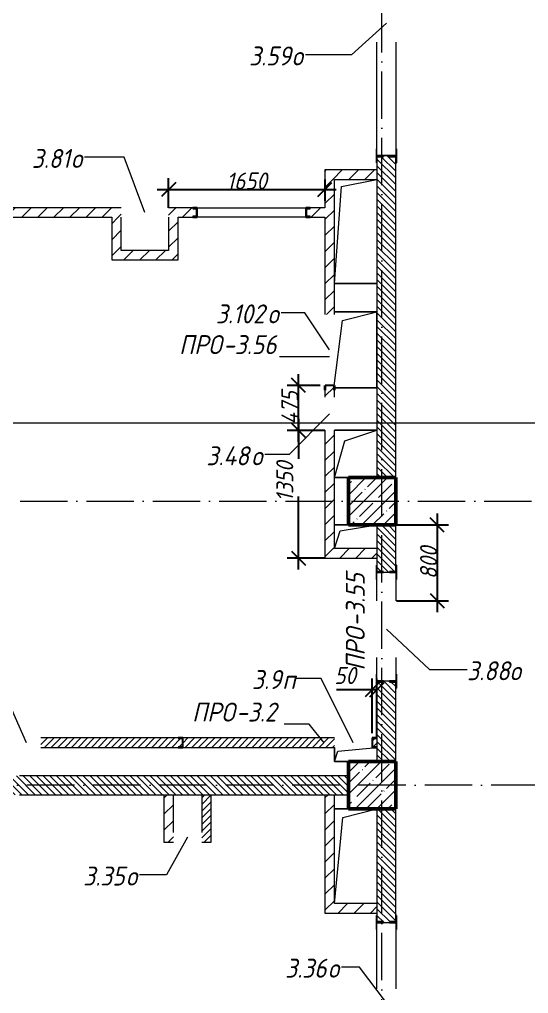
# Model space of a CAD drawing. Header units: millimetres. Extents: x -401725 to 250493, y 305116 to 802890.
# Drawn here: x 146310 to 151686, y 333467 to 343757 of the extents above; entities that cross this region are included whole.
import ezdxf

# ---------------------------------------------------------------- set-up
doc = ezdxf.new("R2010")
doc.units = ezdxf.units.MM
doc.linetypes.add('50_200_ШТРИХ_1Т_ш5_п1_п1_', pattern=[700, 500, -100, 0, -100])
for name, color, linetype, lineweight in [('A-____-____-DIMS', 7, 'Continuous', 9), ('A-FLOR-____-OTLN', 7, 'Continuous', 9), ('A-GENM-____-IDEN', 7, 'Continuous', 9), ('A-GENM-____-MCUT', 7, 'Continuous', 25), ('A-GENM-____-OTLN', 7, 'Continuous', 9), ('A-GENM-____-OTLN-1', 7, 'Continuous', 25), ('A-GLAZ-____-IDEN', 7, 'Continuous', 9), ('A-WALL-____-MCUT-3', 7, 'Continuous', 9), ('A-WALL-____-PATT-1', 7, 'Continuous', 9), ('A-WALL-FNSH-MCUT-1', 7, 'Continuous', 9), ('I-WALL-____-OTLN', 7, 'Continuous', 9), ('S-COLS-____-MCUT', 7, 'Continuous', 50), ('S-COLS-____-OTLN', 7, 'Continuous', 9), ('S-GRID-____-OTLN-1', 7, '50_200_ШТРИХ_1Т_ш5_п1_п1_', 9)]:
    doc.layers.add(name, color=color, linetype=linetype, lineweight=lineweight)
doc.layers.add('G-____-____-SYMB-1', color=9, linetype='Continuous', lineweight=9, true_color=0x808080)
doc.styles.add('ISOCPEUR_I_10', font='isocpeui.ttf', dxfattribs={"width": 0.9, "height": 180})
doc.styles.add('ISOCPEUR_I_9', font='isocpeui.ttf', dxfattribs={"width": 0.9, "height": 250})
doc.dimstyles.new('ISO-1_8_0_9К_СРЕДНИЙ_Кладочные_3', dxfattribs={"dimscale": 304.8, "dimtxt": 179.276612, "dimasz": 0.492126, "dimexe": 0.393701, "dimexo": 0, "dimgap": 0, "dimtad": 1, "dimdec": 3, "dimrnd": 0.001, "dimdsep": 46, "dimtxsty": 'ISOCPEUR_I_10', "dimblk1": 'OBLIQUE', "dimblk2": 'OBLIQUE', "dimsah": 1, "dimcen": 0.09, "dimdle": 0.393701, "dimazin": 0, "dimtfac": 1, "dimtdec": 4, "dimtix": 1, "dimtmove": 0, "dimatfit": 3, "dimfxl": 1, "dimtvp": 1, "dimtolj": 1, "dimtzin": 0, "dimarcsym": 2})
doc.dimstyles.new('ISO-1_8_0_9К_СРЕДНИЙ_Кладочные_4', dxfattribs={"dimscale": 304.8, "dimtxt": 179.276612, "dimasz": 0.492126, "dimexe": 0.393701, "dimexo": 0, "dimgap": 0, "dimtad": 1, "dimdec": 3, "dimrnd": 0.001, "dimdsep": 46, "dimtxsty": 'ISOCPEUR_I_10', "dimblk1": 'OBLIQUE', "dimblk2": 'OBLIQUE', "dimsah": 1, "dimcen": 0.09, "dimdle": 0.393701, "dimazin": 0, "dimtfac": 1, "dimtdec": 4, "dimtix": 1, "dimtmove": 1, "dimatfit": 3, "dimfxl": 1, "dimtvp": 1, "dimtolj": 1, "dimtzin": 0, "dimarcsym": 2})
doc.dimstyles.new('ISO-1_8_0_9К_СРЕДНИЙ_Кладочные_5', dxfattribs={"dimscale": 304.8, "dimtxt": 179.276612, "dimasz": 0.492126, "dimexe": 0.393701, "dimexo": 0, "dimgap": 0, "dimtad": 1, "dimdec": 3, "dimrnd": 0.001, "dimdsep": 46, "dimtxsty": 'ISOCPEUR_I_10', "dimblk1": 'OBLIQUE', "dimblk2": 'OBLIQUE', "dimsah": 1, "dimcen": 0.09, "dimdle": 0.393701, "dimazin": 0, "dimtfac": 1, "dimtdec": 4, "dimtix": 1, "dimtmove": 2, "dimatfit": 3, "dimfxl": 1, "dimtvp": 1, "dimtolj": 1, "dimtzin": 0, "dimarcsym": 2})
pattern_1 = [(45, (144685.44, 312186.37), (-84.8528, 84.8528), [])]
pattern_2 = [(135, (144685.44, 312186.367), (-35.35534, -35.35534), [])]
pattern_3 = [(45, (144685.44, 312186.367), (-35.35534, 35.35534), [])]

# ---------------------------------------------------------------- blocks, each defined once
blk = doc.blocks.new('BSC_Колонна _Прямоугольная - 500х500-V44-АР1_План отверстий 3 этажа в осях 1-64_А-ГГ')
at = {"layer": 'S-COLS-____-OTLN'}
h = blk.add_hatch(dxfattribs=at)
h.set_pattern_fill('FP_81', color=256, style=0, pattern_type=2)
h.set_pattern_definition([(45, (-5350, -26481.04), (-114.0493, 114.0493), []), (45, (-5235.95, -26481.04), (-114.0493, 114.0493), [201.613, -40.323, 3.353, -36.97])])
h.paths.add_polyline_path([(-250, -250), (250, -250), (250, 250), (-250, 250)], flags=0)
at = {"layer": 'S-COLS-____-MCUT'}
for p, q in [((250, 250), (-250, 250)), ((-250, 250), (-250, -250)), ((250, -250), (250, 250)), ((-250, -250), (250, -250))]:
    blk.add_line(p, q, dxfattribs=at)
blk = doc.blocks.new('BSC_Колонна _Прямоугольная - 500х500-V51-АР1_План отверстий 3 этажа в осях 1-64_А-ГГ')
at = {"layer": 'S-COLS-____-OTLN'}
h = blk.add_hatch(dxfattribs=at)
h.set_pattern_fill('FP_88', color=256, style=0, pattern_type=2)
h.set_pattern_definition([(45, (-5350, -23481.04), (-114.0493, 114.0493), []), (45, (-5235.95, -23481.04), (-114.0493, 114.0493), [201.613, -40.323, 3.353, -36.97])])
h.paths.add_polyline_path([(-250, -250), (250, -250), (250, 250), (-250, 250)], flags=0)
at = {"layer": 'S-COLS-____-MCUT'}
for p, q in [((250, 250), (-250, 250)), ((-250, 250), (-250, -250)), ((250, -250), (250, 250)), ((-250, -250), (250, -250))]:
    blk.add_line(p, q, dxfattribs=at)
blk = doc.blocks.new('154_Стойка_СКБ_Швеллер - СМ-2180_100-28318692-АР1_План отверстий 3 этажа в осях 1-64_А-ГГ')
at = {"layer": 'A-GENM-____-MCUT'}
for p, q in [((171, 50), (125, 50)), ((125, 50), (125, -50)), ((129.5, 42.4), (171, 42.4)), ((129.5, -42.4), (129.5, 42.4)), ((171, 42.4), (171, 50)), ((125, -50), (171, -50)), ((171, -42.4), (129.5, -42.4)), ((171, -50), (171, -42.4))]:
    blk.add_line(p, q, dxfattribs=at)
blk = doc.blocks.new('154_Фахверк_СКБ_Швеллер - Тип_100_3960-28331862-АР1_План отверстий 3 этажа в осях 1-64_А-ГГ')
at = {"layer": 'A-GENM-____-MCUT'}
for p, q in [((175, 50), (125, 50)), ((125, 50), (125, -50)), ((128, 47), (175, 47)), ((128, -47), (128, 47)), ((175, 47), (175, 50)), ((125, -50), (175, -50)), ((175, -47), (128, -47)), ((175, -50), (175, -47))]:
    blk.add_line(p, q, dxfattribs=at)
blk = doc.blocks.new('154_Стойка_СКБ_Уголок - СМ-2180_200-28268025-АР1_План отверстий 3 этажа в осях 1-64_А-ГГ')
at = {"layer": 'A-GENM-____-MCUT'}
for p, q in [((125, 156), (125, 81)), ((200, 156), (125, 156)), ((131, 81), (131, 150)), ((131, 150), (200, 150)), ((200, 150), (200, 156)), ((125, 81), (131, 81)), ((131, 19), (125, 19)), ((125, 19), (125, -56)), ((131, -50), (131, 19)), ((125, -56), (200, -56)), ((200, -50), (131, -50)), ((200, -56), (200, -50))]:
    blk.add_line(p, q, dxfattribs=at)
blk = doc.blocks.new('Стойка_Влож_Уголок_Опорный - Уголок-28213941-АР1_План отверстий 3 этажа в осях 1-64_А-ГГ')
at = {"layer": 'A-GENM-____-OTLN'}
for p, q in [((-212, -6), (-212, 0)), ((0, 0), (0, -6)), ((-212, -75), (-212, -6)), ((-212, -6), (-206, -6)), ((-212, -75), (-206, -75)), ((-6, -6), (0, -6)), ((-6, -75), (0, -75)), ((0, -6), (0, -75))]:
    blk.add_line(p, q, dxfattribs=at)
blk = doc.blocks.new('154_Стойка_СКБ_Уголок - СМ-2480_200-28346303-АР1_План отверстий 3 этажа в осях 1-64_А-ГГ')
at = {"layer": 'A-GENM-____-MCUT'}
for p, q in [((125, 156), (125, 81)), ((200, 156), (125, 156)), ((131, 81), (131, 150)), ((131, 150), (200, 150)), ((200, 150), (200, 156)), ((125, 81), (131, 81)), ((131, 19), (125, 19)), ((125, 19), (125, -56)), ((131, -50), (131, 19)), ((125, -56), (200, -56)), ((200, -50), (131, -50)), ((200, -56), (200, -50))]:
    blk.add_line(p, q, dxfattribs=at)
blk = doc.blocks.new('Стойка_Влож_Полоса боковая - Полоса-28213942-АР1_План отверстий 3 этажа в осях 1-64_А-ГГ')
at = {"layer": 'A-GENM-____-OTLN'}
for p, q in [((-5, 60), (0, 60)), ((-5, -60), (-5, 60)), ((0, 31), (0, -31)), ((0, -60), (-5, -60))]:
    blk.add_line(p, q, dxfattribs=at)
blk = doc.blocks.new('154_Фахверк_СКБ_Швеллер - Тип_100_3960-V166-АР1_План отверстий 3 этажа в осях 1-64_А-ГГ')
at = {"layer": 'A-GENM-____-MCUT'}
for p, q in [((125, 50), (175, 50)), ((128, 47), (128, -47)), ((175, 47), (128, 47)), ((175, 50), (175, 47)), ((175, -50), (125, -50)), ((128, -47), (175, -47)), ((175, -47), (175, -50))]:
    blk.add_line(p, q, dxfattribs=at)
blk = doc.blocks.new('154_Фахверк_СКБ_Швеллер - Тип_100_3960_зеркало-29769493-АР1_План отверстий 3 этажа в осях 1-64_А-ГГ')
at = {"layer": 'A-GENM-____-MCUT'}
for p, q in [((175, 50), (125, 50)), ((125, 50), (125, -50)), ((128, 47), (175, 47)), ((128, -47), (128, 47)), ((175, 47), (175, 50)), ((125, -50), (175, -50)), ((175, -47), (128, -47)), ((175, -50), (175, -47))]:
    blk.add_line(p, q, dxfattribs=at)
blk = doc.blocks.new('AR_Отверстие прямоугольное _в плите_ - AR_Отверстие прямоугольное _в плите_-30459275-АР1_План отверстий 3 этажа в осях 1-64_А-ГГ')
at = {"layer": 'A-GENM-____-OTLN'}
for p, q in [((-225, 75), (-225, -75)), ((-225, -75), (-188, 37)), ((-188, 37), (225, 75)), ((-225, -75), (-75, -75))]:
    blk.add_line(p, q, dxfattribs=at)
blk = doc.blocks.new('AR_Отверстие прямоугольное _в плите_ - AR_Отверстие прямоугольное _в плите_-30552560-АР1_План отверстий 3 этажа в осях 1-64_А-ГГ')
at = {"layer": 'A-GENM-____-OTLN'}
for p, q in [((-75, 500), (-225, 500)), ((-135, 410), (225, 500)), ((-225, -500), (-135, 410))]:
    blk.add_line(p, q, dxfattribs=at)
blk = doc.blocks.new('AR_Отверстие прямоугольное _в плите_ - AR_Отверстие прямоугольное _в плите_-30552862-АР1_План отверстий 3 этажа в осях 1-64_А-ГГ')
at = {"layer": 'A-GENM-____-OTLN'}
for p, q in [((225, 400), (-223, 400)), ((-223, -382), (-135, 310)), ((-135, 310), (225, 400)), ((225, -400), (225, 400)), ((-223, -400), (225, -400))]:
    blk.add_line(p, q, dxfattribs=at)
blk = doc.blocks.new('AR_Отверстие прямоугольное _в плите_ - AR_Отверстие прямоугольное _в плите_-V201-АР1_План отверстий 3 этажа в осях 1-64_А-ГГ')
at = {"layer": 'A-GENM-____-OTLN'}
for p, q in [((-75, 125), (-225, 125)), ((-163, 63), (225, 125)), ((-225, -125), (-163, 63))]:
    blk.add_line(p, q, dxfattribs=at)
blk = doc.blocks.new('AR_Отверстие прямоугольное _в плите_ - AR_Отверстие прямоугольное _в плите_-30552917-АР1_План отверстий 3 этажа в осях 1-64_А-ГГ')
at = {"layer": 'A-GENM-____-OTLN'}
for p, q in [((-150, 475), (225, 550)), ((-225, -550), (-150, 475)), ((-225, -550), (225, -550))]:
    blk.add_line(p, q, dxfattribs=at)
blk = doc.blocks.new('AR_Отверстие прямоугольное _в плите_ - AR_Отверстие прямоугольное _в плите_-30459894-АР1_План отверстий 3 этажа в осях 1-64_А-ГГ')
at = {"layer": 'A-GENM-____-OTLN'}
for p, q in [((225, 250), (-225, 250)), ((-113, 138), (225, 250)), ((-225, -250), (-113, 138)), ((-225, -250), (-75, -250))]:
    blk.add_line(p, q, dxfattribs=at)
blk = doc.blocks.new('_Oblique')
at = {"color": 0, "linetype": 'ByBlock', "lineweight": -2}
blk.add_line((-0.5, -0.5), (0.5, 0.5), dxfattribs=at)
blk = doc.blocks.new('*D10118')
at = {"layer": 'A-____-____-DIMS', "color": 0, "lineweight": -2, "transparency": 16777216}
for p, q in [((150035, 336217), (150035, 336797)), ((150085, 336167), (150085, 336797)), ((150035, 336677), (149659, 336677)), ((150085, 336677), (149915, 336677))]:
    blk.add_line(p, q, dxfattribs=at)
at = {"layer": 'Defpoints', "color": 0, "transparency": 16777216}
for p in [(150085, 336677), (150035, 336217), (150085, 336167)]:
    blk.add_point(p, dxfattribs=at)
at = {"layer": 'A-____-____-DIMS', "color": 0, "lineweight": -2, "transparency": 16777216, "xscale": 150, "yscale": 150, "zscale": 150, "rotation": 180}
blk.add_blockref('_Oblique', (150035, 336677), dxfattribs=at)
at = {"layer": 'A-____-____-DIMS', "color": 0, "lineweight": -2, "transparency": 16777216, "xscale": 150, "yscale": 150, "zscale": 150}
blk.add_blockref('_Oblique', (150085, 336677), dxfattribs=at)
at = {"layer": 'A-____-____-DIMS', "color": 0, "transparency": 16777216, "insert": (149636, 336917), "char_height": 180, "width": 273.05, "attachment_point": 1, "line_spacing_factor": 1.149209, "style": 'ISOCPEUR_I_10'}
blk.add_mtext('\\A1;50', dxfattribs=at)
blk = doc.blocks.new('*D10030')
at = {"layer": 'A-____-____-DIMS', "color": 0, "lineweight": -2, "transparency": 16777216}
for p, q in [((147885, 341767), (147885, 342081)), ((149535, 342068), (149535, 341841)), ((147765, 341961), (149655, 341961))]:
    blk.add_line(p, q, dxfattribs=at)
at = {"layer": 'Defpoints', "color": 0, "transparency": 16777216}
for p in [(149535, 342068), (149535, 341961), (147885, 341767)]:
    blk.add_point(p, dxfattribs=at)
at = {"layer": 'A-____-____-DIMS', "color": 0, "lineweight": -2, "transparency": 16777216, "xscale": 150, "yscale": 150, "zscale": 150, "rotation": 180}
blk.add_blockref('_Oblique', (147885, 341961), dxfattribs=at)
at = {"layer": 'A-____-____-DIMS', "color": 0, "lineweight": -2, "transparency": 16777216, "xscale": 150, "yscale": 150, "zscale": 150}
blk.add_blockref('_Oblique', (149535, 341961), dxfattribs=at)
at = {"layer": 'A-____-____-DIMS', "color": 0, "transparency": 16777216, "insert": (148710, 342051), "char_height": 180, "width": 504.73, "attachment_point": 5, "style": 'ISOCPEUR_I_10'}
blk.add_mtext('\\A1;1650', dxfattribs=at)
blk = doc.blocks.new('*D10031')
at = {"layer": 'A-____-____-DIMS', "color": 0, "lineweight": -2, "transparency": 16777216}
for p, q in [((149257, 339537), (149257, 339115)), ((149535, 339417), (149137, 339417)), ((149257, 337947), (149257, 338717)), ((149535, 338067), (149137, 338067))]:
    blk.add_line(p, q, dxfattribs=at)
at = {"layer": 'Defpoints', "color": 0, "transparency": 16777216}
for p in [(149257, 339417), (149535, 339417), (149535, 338067)]:
    blk.add_point(p, dxfattribs=at)
at = {"layer": 'A-____-____-DIMS', "color": 0, "lineweight": -2, "transparency": 16777216, "xscale": 150, "yscale": 150, "zscale": 150}
for p, rotation in [((149257, 339417), 90), ((149257, 338067), 270)]:
    blk.add_blockref('_Oblique', p, dxfattribs=dict(at, rotation=rotation))
at = {"layer": 'A-____-____-DIMS', "color": 0, "transparency": 16777216, "insert": (149022, 338664), "char_height": 180, "width": 504.73, "attachment_point": 1, "rotation": 90, "line_spacing_factor": 1.149209, "style": 'ISOCPEUR_I_10'}
blk.add_mtext('\\A1;1350', dxfattribs=at)
blk = doc.blocks.new('*D10032')
at = {"layer": 'A-____-____-DIMS', "color": 0, "lineweight": -2, "transparency": 16777216}
for p, q in [((149257, 339297), (149257, 340012)), ((149485, 339892), (149137, 339892)), ((149535, 339417), (149137, 339417))]:
    blk.add_line(p, q, dxfattribs=at)
at = {"layer": 'Defpoints', "color": 0, "transparency": 16777216}
for p in [(149257, 339892), (149485, 339892), (149535, 339417)]:
    blk.add_point(p, dxfattribs=at)
at = {"layer": 'A-____-____-DIMS', "color": 0, "lineweight": -2, "transparency": 16777216, "xscale": 150, "yscale": 150, "zscale": 150}
for p, rotation in [((149257, 339892), 90), ((149257, 339417), 270)]:
    blk.add_blockref('_Oblique', p, dxfattribs=dict(at, rotation=rotation))
at = {"layer": 'A-____-____-DIMS', "color": 0, "transparency": 16777216, "insert": (149166, 339655), "char_height": 180, "width": 426.13, "attachment_point": 5, "rotation": 90, "style": 'ISOCPEUR_I_10'}
blk.add_mtext('\\A1;475', dxfattribs=at)
blk = doc.blocks.new('*D10033')
at = {"layer": 'A-____-____-DIMS', "color": 0, "lineweight": -2, "transparency": 16777216}
for p, q in [((150721, 338537), (150721, 337497)), ((150285, 338417), (150841, 338417)), ((150291, 337617), (150841, 337617))]:
    blk.add_line(p, q, dxfattribs=at)
at = {"layer": 'Defpoints', "color": 0, "transparency": 16777216}
for p in [(150285, 338417), (150291, 337617), (150721, 337617)]:
    blk.add_point(p, dxfattribs=at)
at = {"layer": 'A-____-____-DIMS', "color": 0, "lineweight": -2, "transparency": 16777216, "xscale": 150, "yscale": 150, "zscale": 150}
for p, rotation in [((150721, 338417), 90), ((150721, 337617), 270)]:
    blk.add_blockref('_Oblique', p, dxfattribs=dict(at, rotation=rotation))
at = {"layer": 'A-____-____-DIMS', "color": 0, "transparency": 16777216, "insert": (150631, 338017), "char_height": 180, "width": 409.58, "attachment_point": 5, "rotation": 90, "style": 'ISOCPEUR_I_10'}
blk.add_mtext('\\A1;800', dxfattribs=at)

msp = doc.modelspace()

# ---------------------------------------------------------------- hatches: boundary and pattern name
at = {"layer": 'A-WALL-____-PATT-1'}
h = msp.add_hatch(dxfattribs=at)
h.set_pattern_fill('FP_6', color=256, style=0, pattern_type=2)
h.set_pattern_definition(pattern_2)
h.paths.add_polyline_path([(150285.4376, 338917.4093), (150285.4376, 342311.4093), (150216.4376, 342311.4093), (150216.4376, 342317.4093), (150154.4376, 342317.4093), (150154.4376, 342311.4093), (150085.4376, 342311.4093), (150085.4376, 338917.4093)], flags=0)
h.paths.add_polyline_path([(150216.4376, 344017.4093), (150216.4376, 344023.4093), (150285.4376, 344023.4093), (150285.4376, 344417.4093), (150085.4376, 344417.4093), (150085.4376, 344023.4093), (150154.4376, 344023.4093), (150154.4376, 344017.4093)], flags=0)
h = msp.add_hatch(dxfattribs=at)
h.set_pattern_fill('FP_4', color=256, style=0, pattern_type=2)
h.set_pattern_definition(pattern_1)
h.paths.add_polyline_path([(150085.4376, 342067.4093), (150085.4376, 342167.4093), (149535.4376, 342167.4093), (149535.4376, 342067.4093), (149974.1536, 342067.4093)], flags=0)
h = msp.add_hatch(dxfattribs=at)
h.set_pattern_fill('FP_4', color=256, style=0, pattern_type=2)
h.set_pattern_definition(pattern_1)
h.paths.add_polyline_path([(149535.4376, 338167.4093), (149635.4376, 338167.4093), (149635.4376, 339417.4093), (149535.4376, 339417.4093)], flags=0)
h.paths.add_polyline_path([(149538.4376, 339767.4093), (149635.4376, 339767.4093), (149635.4376, 339842.4093), (149632.4376, 339842.4093), (149632.4376, 339889.4093), (149538.4376, 339889.4093), (149538.3362, 339842.4093), (149535.4376, 339842.4093), (149535.4376, 339767.4093)], flags=0)
h.paths.add_polyline_path([(149635.4376, 340642.4093), (149635.4376, 342067.4093), (149535.4376, 342067.4093), (149535.4376, 340642.4093)], flags=0)
h = msp.add_hatch(dxfattribs=at)
h.set_pattern_fill('FP_4', color=256, style=0, pattern_type=2)
h.set_pattern_definition(pattern_1)
h.paths.add_polyline_path([(149535.4376, 341667.4093), (149535.4376, 341767.4093), (149381.4376, 341767.4093), (149381.4376, 341759.8093), (149339.9376, 341759.8093), (149339.9376, 341675.0093), (149381.4376, 341675.0093), (149381.4376, 341667.4093), (149394.6481, 341667.4093)], flags=0)
h.paths.add_polyline_path([(148139.4376, 341667.4093), (148139.4376, 341675.0093), (148180.9376, 341675.0093), (148180.9376, 341759.8093), (148139.4376, 341759.8093), (148139.4376, 341767.4093), (147885.4376, 341767.4093), (147885.4376, 341667.4093), (147985.4376, 341667.4093)], flags=0)
h.paths.add_polyline_path([(147385.4376, 341667.4093), (147385.4376, 341767.4093), (144885.4376, 341767.4093), (144885.4376, 341667.4093), (147285.4376, 341667.4093)], flags=0)
h.paths.add_polyline_path([(144835.4376, 341667.4093), (144835.4376, 341670.4093), (144882.4376, 341670.4093), (144882.4376, 341764.4093), (144835.4376, 341764.4093), (144835.4376, 341767.4093), (142485.4376, 341767.4093), (142485.4376, 341667.4093), (144671.7607, 341667.4093)], flags=0)
h = msp.add_hatch(dxfattribs=at)
h.set_pattern_fill('FP_4', color=256, style=0, pattern_type=2)
h.set_pattern_definition(pattern_1)
h.paths.add_polyline_path([(147385.4376, 341217.4093), (147385.4376, 341667.4093), (147285.4376, 341667.4093), (147285.4376, 341217.4093)], flags=0)
h = msp.add_hatch(dxfattribs=at)
h.set_pattern_fill('FP_4', color=256, style=0, pattern_type=2)
h.set_pattern_definition(pattern_1)
h.paths.add_polyline_path([(147985.4376, 341217.4093), (147985.4376, 341667.4093), (147885.4376, 341667.4093), (147885.4376, 341217.4093)], flags=0)
h = msp.add_hatch(dxfattribs=at)
h.set_pattern_fill('FP_4', color=256, style=0, pattern_type=2)
h.set_pattern_definition(pattern_1)
h.paths.add_polyline_path([(147885.4376, 341217.4093), (147885.4376, 341317.4093), (147385.4376, 341317.4093), (147385.4376, 341217.4093)], flags=0)
h = msp.add_hatch(dxfattribs=at)
h.set_pattern_fill('FP_6', color=256, style=0, pattern_type=2)
h.set_pattern_definition(pattern_2)
h.paths.add_polyline_path([(150085.4376, 335917.4093), (150285.4376, 335917.4093), (150285.4376, 336761.4093), (150216.4376, 336761.4093), (150216.4376, 336767.4093), (150154.4376, 336767.4093), (150154.4376, 336761.4093), (150085.4376, 336761.4093), (150085.4376, 336067.4093)], flags=0)
h.paths.add_polyline_path([(150216.4376, 337917.4093), (150216.4376, 337923.4093), (150285.4376, 337923.4093), (150285.4376, 338417.4093), (150085.4376, 338417.4093), (150085.4376, 337923.4093), (150154.4376, 337923.4093), (150154.4376, 337917.4093)], flags=0)
h = msp.add_hatch(dxfattribs=at)
h.set_pattern_fill('FP_4', color=256, style=0, pattern_type=2)
h.set_pattern_definition(pattern_1)
h.paths.add_polyline_path([(150085.4376, 338067.4093), (150085.4376, 338167.4093), (149535.4376, 338167.4093), (149535.4376, 338067.4093), (149974.1536, 338067.4093)], flags=0)
h = msp.add_hatch(dxfattribs=at)
h.set_pattern_fill('FP_5', color=256, style=0, pattern_type=2)
h.set_pattern_definition(pattern_3)
h.paths.add_polyline_path([(146535.4376, 336067.4093), (147985.4376, 336067.4093), (147985.4376, 336070.4093), (148032.4376, 336070.4093), (148032.4376, 336164.4093), (147985.4376, 336164.4093), (147985.4376, 336167.4093), (146535.4376, 336167.4093), (146535.4376, 336070.4093)], flags=0)
h.paths.add_polyline_path([(149635.4376, 336067.4093), (149635.4376, 336167.4093), (148035.4376, 336167.4093), (148035.4376, 336067.4093), (148206.6893, 336067.4093)], flags=0)
h.paths.add_polyline_path([(150038.4376, 336070.4093), (150085.4376, 336070.4093), (150085.4376, 336164.4093), (150038.4376, 336164.4093)], flags=0)
h = msp.add_hatch(dxfattribs=at)
h.set_pattern_fill('FP_6', color=256, style=0, pattern_type=2)
h.set_pattern_definition(pattern_2)
h.paths.add_polyline_path([(149785.4376, 335567.4093), (149785.4376, 335767.4093), (146241.4376, 335767.4093), (146241.4376, 335698.4093), (146235.4376, 335698.4093), (146235.4376, 335767.4093), (142735.4376, 335767.4093), (142735.4376, 335567.4093), (146235.4376, 335567.4093), (146235.4376, 335636.4093), (146241.4376, 335636.4093), (146241.4376, 335567.4093), (148206.6893, 335567.4093)], flags=0)
h = msp.add_hatch(dxfattribs=at)
h.set_pattern_fill('FP_4', color=256, style=0, pattern_type=2)
h.set_pattern_definition(pattern_1)
h.paths.add_polyline_path([(147835.4376, 335067.4093), (147935.4376, 335067.4093), (147935.4376, 335567.4093), (147835.4376, 335567.4093)], flags=0)
h = msp.add_hatch(dxfattribs=at)
h.set_pattern_fill('FP_5', color=256, style=0, pattern_type=2)
h.set_pattern_definition(pattern_3)
h.paths.add_polyline_path([(148235.4376, 335067.4093), (148335.4376, 335067.4093), (148335.4376, 335567.4093), (148235.4376, 335567.4093), (148235.4376, 335167.4093)], flags=0)
h = msp.add_hatch(dxfattribs=at)
h.set_pattern_fill('FP_4', color=256, style=0, pattern_type=2)
h.set_pattern_definition(pattern_1)
h.paths.add_polyline_path([(149635.4376, 334317.4093), (149635.4376, 335567.4093), (149535.4376, 335567.4093), (149535.4376, 334317.4093)], flags=0)
h = msp.add_hatch(dxfattribs=at)
h.set_pattern_fill('FP_6', color=256, style=0, pattern_type=2)
h.set_pattern_definition(pattern_2)
h.paths.add_polyline_path([(150285.4376, 329917.4093), (150285.4376, 330211.4093), (150216.4376, 330211.4093), (150216.4376, 330217.4093), (150154.4376, 330217.4093), (150154.4376, 330211.4093), (150085.4376, 330211.4093), (150085.4376, 329917.4093)], flags=0)
h.paths.add_polyline_path([(150259.7966, 331367.4093), (150285.4376, 331367.4093), (150285.4376, 332107.4093), (150085.4376, 332107.4093), (150085.4376, 331367.4093)], flags=0)
h.paths.add_polyline_path([(150285.4376, 332507.4093), (150285.4376, 333061.4093), (150216.4376, 333061.4093), (150216.4376, 333067.4093), (150154.4376, 333067.4093), (150154.4376, 333061.4093), (150085.4376, 333061.4093), (150085.4376, 332507.4093), (150154.4376, 332507.4093)], flags=0)
h.paths.add_polyline_path([(150216.4376, 334217.4093), (150216.4376, 334223.4093), (150285.4376, 334223.4093), (150285.4376, 335417.4093), (150085.4376, 335417.4093), (150085.4376, 334223.4093), (150154.4376, 334223.4093), (150154.4376, 334217.4093)], flags=0)
h = msp.add_hatch(dxfattribs=at)
h.set_pattern_fill('FP_4', color=256, style=0, pattern_type=2)
h.set_pattern_definition(pattern_1)
h.paths.add_polyline_path([(149635.4376, 334317.4093), (150085.4376, 334317.4093), (150085.4376, 334417.4093), (149635.4376, 334417.4093)], flags=0)

# ---------------------------------------------------------------- linework, layer by layer
at = {"layer": 'A-FLOR-____-OTLN'}
for p, q in [((150085.4376, 340967.4093), (149635.4376, 340967.4093)), ((149635.4376, 340667.4093), (150083.1602, 340667.4093)), ((150083.1602, 340667.4093), (150083.1602, 339867.4093)), ((150083.1602, 339867.4093), (149635.4376, 339867.4093)), ((149635.4376, 339417.4093), (150085.4376, 339417.4093)), ((149785.4376, 338917.4093), (149635.4376, 338917.4093)), ((149635.4376, 338417.4093), (149785.4376, 338417.4093)), ((149635.4376, 335917.4093), (149635.4376, 336067.4093)), ((149785.4376, 335917.4093), (149635.4376, 335917.4093)), ((149635.4376, 335417.4093), (149785.4376, 335417.4093))]:
    msp.add_line(p, q, dxfattribs=at)
at = {"layer": 'A-GENM-____-IDEN'}
for p, q in [((149585.4376, 340195.1901), (149056.4162, 340195.1901)), ((149371.39, 336313.2309), (149104.3671, 336313.2309)), ((149527.504, 336117.4093), (149371.39, 336313.2309))]:
    msp.add_line(p, q, dxfattribs=at)
at = {"layer": 'A-GLAZ-____-IDEN'}
for p, q in [((150185.4376, 343717.4093), (149817.3146, 343384.4835)), ((149817.3146, 343384.4835), (149330.0767, 343384.4835)), ((147414.1986, 342301.3624), (146998.6913, 342301.3624)), ((147635.4376, 341717.4093), (147414.1986, 342301.3624)), ((149324.0582, 340659.8199), (149074.4187, 340659.8199)), ((149585.4376, 340267.4093), (149324.0582, 340659.8199)), ((149585.4376, 339592.4093), (149157.0281, 339160.0054)), ((149157.0281, 339160.0054), (148902.443, 339160.0054)), ((150185.4376, 337317.4093), (150639.9709, 336889.2788)), ((149496.39, 336796.7955), (149229.3671, 336796.7955)), ((149835.4376, 336117.4093), (149496.39, 336796.7955)), ((150639.9709, 336889.2788), (151037.0307, 336889.2788)), ((146385.4376, 336117.4093), (146228.1764, 336468.9093)), ((148085.4376, 335117.4093), (147862.7031, 334720.5773)), ((147862.7031, 334720.5773), (147579.5441, 334720.5773)), ((149900.9145, 333747.2932), (149711.6353, 333747.2932)), ((150185.4376, 333367.4093), (149900.9145, 333747.2932))]:
    msp.add_line(p, q, dxfattribs=at)
at = {"layer": 'A-WALL-____-MCUT-3'}
for p, q in [((150085.4376, 342242.4093), (150085.4376, 338917.4093)), ((150285.4376, 338917.4093), (150285.4376, 342242.4093)), ((150085.4376, 338417.4093), (150085.4376, 337992.4093)), ((150285.4376, 337992.4093), (150285.4376, 338417.4093)), ((150154.4376, 337917.4093), (150216.4376, 337917.4093)), ((150085.4376, 336692.4093), (150085.4376, 336167.4093)), ((150216.4376, 336767.4093), (150154.4376, 336767.4093)), ((150285.4376, 335917.4093), (150285.4376, 336692.4093)), ((150085.4376, 336164.4093), (150085.4376, 336070.4093)), ((150085.4376, 336067.4093), (150085.4376, 335917.4093)), ((149785.4376, 335767.4093), (146310.4376, 335767.4093)), ((146310.4376, 335567.4093), (149785.4376, 335567.4093)), ((150085.4376, 335417.4093), (150085.4376, 334292.4093)), ((150285.4376, 334292.4093), (150285.4376, 335417.4093)), ((150154.4376, 334217.4093), (150216.4376, 334217.4093))]:
    msp.add_line(p, q, dxfattribs=at)
at = {"layer": 'A-WALL-FNSH-MCUT-1'}
for p, q in [((149535.4376, 342167.4093), (149535.4376, 341767.4093)), ((150085.4376, 342167.4093), (149535.4376, 342167.4093)), ((149635.4376, 340642.4093), (149635.4376, 342067.4093)), ((149635.4376, 342067.4093), (150085.4376, 342067.4093)), ((147385.4376, 341767.4093), (144885.4376, 341767.4093)), ((148139.4376, 341767.4093), (147885.4376, 341767.4093)), ((149535.4376, 341767.4093), (149381.4376, 341767.4093)), ((144885.4376, 341667.4093), (147285.4376, 341667.4093)), ((147285.4376, 341667.4093), (147285.4376, 341217.4093)), ((147385.4376, 341317.4093), (147385.4376, 341667.4093)), ((147885.4376, 341667.4093), (147885.4376, 341317.4093)), ((147985.4376, 341667.4093), (148139.4376, 341667.4093)), ((147985.4376, 341217.4093), (147985.4376, 341667.4093)), ((149381.4376, 341667.4093), (149535.4376, 341667.4093)), ((149535.4376, 341667.4093), (149535.4376, 340642.4093)), ((147285.4376, 341217.4093), (147985.4376, 341217.4093)), ((147885.4376, 341317.4093), (147385.4376, 341317.4093)), ((149535.4376, 339842.4093), (149535.4376, 339767.4093)), ((149635.4376, 339767.4093), (149635.4376, 339842.4093)), ((149535.4376, 339417.4093), (149535.4376, 338067.4093)), ((149635.4376, 338167.4093), (149635.4376, 339417.4093)), ((150085.4376, 338167.4093), (149635.4376, 338167.4093)), ((149535.4376, 338067.4093), (150085.4376, 338067.4093)), ((147985.4376, 336167.4093), (146535.4376, 336167.4093)), ((149635.4376, 336167.4093), (148035.4376, 336167.4093)), ((146535.4376, 336067.4093), (147985.4376, 336067.4093)), ((148035.4376, 336067.4093), (149635.4376, 336067.4093)), ((147835.4376, 335567.4093), (147835.4376, 335067.4093)), ((147935.4376, 335167.4093), (147935.4376, 335567.4093)), ((148235.4376, 335567.4093), (148235.4376, 335167.4093)), ((148335.4376, 335067.4093), (148335.4376, 335567.4093)), ((149535.4376, 335567.4093), (149535.4376, 334317.4093)), ((149635.4376, 334417.4093), (149635.4376, 335567.4093)), ((147835.4376, 335067.4093), (147935.4376, 335067.4093)), ((148235.4376, 335067.4093), (148335.4376, 335067.4093)), ((150085.4376, 334417.4093), (149635.4376, 334417.4093)), ((149535.4376, 334317.4093), (150085.4376, 334317.4093))]:
    msp.add_line(p, q, dxfattribs=at)
at = {"layer": 'G-____-____-SYMB-1'}
msp.add_line((139585.5257, 339497.4093), (248834.51, 339497.4093), dxfattribs=at)
at = {"layer": 'I-WALL-____-OTLN'}
for p, q in [((150085.4376, 342317.4093), (150085.4376, 343517.4093)), ((150285.4376, 343517.4093), (150285.4376, 342317.4093)), ((148185.4376, 341767.4093), (149335.4376, 341767.4093)), ((149335.4376, 341667.4093), (148185.4376, 341667.4093)), ((150085.4376, 337617.4093), (150085.4376, 337917.4093)), ((150285.4376, 337917.4093), (150285.4376, 337617.4093)), ((150085.4376, 336767.4093), (150085.4376, 337017.4093)), ((150285.4376, 337017.4093), (150285.4376, 336767.4093)), ((150085.4376, 333517.4093), (150085.4376, 334217.4093)), ((150285.4376, 334217.4093), (150285.4376, 333517.4093))]:
    msp.add_line(p, q, dxfattribs=at)
at = {"layer": 'S-GRID-____-OTLN-1'}
for p, q in [((150135.4376, 307703.761), (150135.4376, 362067.327)), ((140016.6674, 338667.4093), (171393.1768, 338667.4093)), ((171393.1768, 335667.4093), (140016.6674, 335667.4093))]:
    msp.add_line(p, q, dxfattribs=at)

# ---------------------------------------------------------------- block references
at = {"layer": 'A-GENM-____-OTLN'}
for name, p, rotation in [('Стойка_Влож_Уголок_Опорный - Уголок-28213941-АР1_План отверстий 3 этажа в осях 1-64_А-ГГ', (150079.4376, 342317.4093), 180), ('Стойка_Влож_Полоса боковая - Полоса-28213942-АР1_План отверстий 3 этажа в осях 1-64_А-ГГ', (150185.4376, 342317.4093), 269.9999999999999), ('Стойка_Влож_Уголок_Опорный - Уголок-28213941-АР1_План отверстий 3 этажа в осях 1-64_А-ГГ', (150079.4376, 336767.4093), 180)]:
    msp.add_blockref(name, p, dxfattribs=dict(at, rotation=rotation))
for name, p in [('AR_Отверстие прямоугольное _в плите_ - AR_Отверстие прямоугольное _в плите_-30552917-АР1_План отверстий 3 этажа в осях 1-64_А-ГГ', (149860.4376, 341517.4093)), ('AR_Отверстие прямоугольное _в плите_ - AR_Отверстие прямоугольное _в плите_-30552862-АР1_План отверстий 3 этажа в осях 1-64_А-ГГ', (149858.1602, 340267.4093)), ('AR_Отверстие прямоугольное _в плите_ - AR_Отверстие прямоугольное _в плите_-30459894-АР1_План отверстий 3 этажа в осях 1-64_А-ГГ', (149860.4376, 339167.4093)), ('AR_Отверстие прямоугольное _в плите_ - AR_Отверстие прямоугольное _в плите_-V201-АР1_План отверстий 3 этажа в осях 1-64_А-ГГ', (149860.4376, 338292.4093)), ('Стойка_Влож_Уголок_Опорный - Уголок-28213941-АР1_План отверстий 3 этажа в осях 1-64_А-ГГ', (150291.4376, 337917.4093)), ('AR_Отверстие прямоугольное _в плите_ - AR_Отверстие прямоугольное _в плите_-30459275-АР1_План отверстий 3 этажа в осях 1-64_А-ГГ', (149860.4376, 335992.4093)), ('AR_Отверстие прямоугольное _в плите_ - AR_Отверстие прямоугольное _в плите_-30552560-АР1_План отверстий 3 этажа в осях 1-64_А-ГГ', (149860.4376, 334917.4093)), ('Стойка_Влож_Уголок_Опорный - Уголок-28213941-АР1_План отверстий 3 этажа в осях 1-64_А-ГГ', (150291.4376, 334217.4093))]:
    msp.add_blockref(name, p, dxfattribs=at)
at = {"layer": 'A-GENM-____-OTLN-1'}
for name, p, rotation in [('154_Стойка_СКБ_Уголок - СМ-2480_200-28346303-АР1_План отверстий 3 этажа в осях 1-64_А-ГГ', (150135.4376, 342442.4093), 269.9999999999999), ('154_Стойка_СКБ_Швеллер - СМ-2180_100-28318692-АР1_План отверстий 3 этажа в осях 1-64_А-ГГ', (148310.4376, 341717.4093), 180), ('154_Фахверк_СКБ_Швеллер - Тип_100_3960-V166-АР1_План отверстий 3 этажа в осях 1-64_А-ГГ', (149585.4376, 340017.4093), 269.9999999999999), ('154_Стойка_СКБ_Уголок - СМ-2180_200-28268025-АР1_План отверстий 3 этажа в осях 1-64_А-ГГ', (150235.4376, 337792.4093), 89.99999999999991), ('154_Стойка_СКБ_Уголок - СМ-2180_200-28268025-АР1_План отверстий 3 этажа в осях 1-64_А-ГГ', (150135.4376, 336892.4093), 269.9999999999999), ('154_Фахверк_СКБ_Швеллер - Тип_100_3960-28331862-АР1_План отверстий 3 этажа в осях 1-64_А-ГГ', (148160.4376, 336117.4093), 180), ('154_Стойка_СКБ_Уголок - СМ-2180_200-28268025-АР1_План отверстий 3 этажа в осях 1-64_А-ГГ', (150235.4376, 334092.4093), 89.99999999999991)]:
    msp.add_blockref(name, p, dxfattribs=dict(at, rotation=rotation))
for name, p in [('154_Стойка_СКБ_Швеллер - СМ-2180_100-28318692-АР1_План отверстий 3 этажа в осях 1-64_А-ГГ', (149210.4376, 341717.4093)), ('154_Фахверк_СКБ_Швеллер - Тип_100_3960_зеркало-29769493-АР1_План отверстий 3 этажа в осях 1-64_А-ГГ', (149910.4376, 336117.4093))]:
    msp.add_blockref(name, p, dxfattribs=at)
at = {"layer": 'S-COLS-____-OTLN'}
for name, p in [('BSC_Колонна _Прямоугольная - 500х500-V44-АР1_План отверстий 3 этажа в осях 1-64_А-ГГ', (150035.4376, 338667.4093)), ('BSC_Колонна _Прямоугольная - 500х500-V51-АР1_План отверстий 3 этажа в осях 1-64_А-ГГ', (150035.4376, 335667.4093))]:
    msp.add_blockref(name, p, dxfattribs=at)

# ---------------------------------------------------------------- texts
at = {"layer": 'A-GENM-____-IDEN', "char_height": 200, "attachment_point": 1, "style": 'ISOCPEUR_I_9'}
for s, insert, width in [('ПРО', (147996.562, 340422.3062), 562.784625), ('-3.56', (148460.9057, 340422.3062), 707.088375), ('ПРО', (148133.9605, 336540.347), 562.784625), ('-3.2', (148598.3042, 336540.347), 548.35425)]:
    msp.add_mtext(s, dxfattribs=dict(at, insert=insert, width=width))
at = {"layer": 'A-GENM-____-IDEN', "char_height": 200, "attachment_point": 1, "rotation": 90, "style": 'ISOCPEUR_I_9'}
for s, insert, width in [('-3.55', (149757.4656, 337343.6081), 707.088375), ('ПРО', (149757.4656, 336879.2643), 562.784625)]:
    msp.add_mtext(s, dxfattribs=dict(at, insert=insert, width=width))
at = {"layer": 'A-GLAZ-____-IDEN', "char_height": 200, "attachment_point": 1, "style": 'ISOCPEUR_I_9'}
for s, insert, width in [('3.59', (148734.6221, 343472.0981), 548.35425), ('\\fISOCPEUR|b0|i1|c204|p34|;\\W.9;о', (149187.0596, 343472.0981), 158.734125), ('3.81', (146439.2397, 342388.977), 505.063125), ('\\fISOCPEUR|b0|i1|c204|p34|;\\W.9;о', (146855.9585, 342388.977), 158.734125), ('3.102', (148383.563, 340747.4345), 663.79725), ('\\fISOCPEUR|b0|i1|c204|p34|;\\W.9;о', (148931.2505, 340747.4345), 158.734125), ('3.48', (148283.5926, 339247.62), 577.215), ('\\fISOCPEUR|b0|i1|c204|p34|;\\W.9;о', (148759.8426, 339247.62), 158.734125), ('3.88', (151037.0307, 336976.8934), 548.35425), ('\\fISOCPEUR|b0|i1|c204|p34|;\\W.9;о', (151489.4682, 336976.8934), 158.734125), ('3.9', (148765.3178, 336884.4101), 389.620125), ('\\fISOCPEUR|b0|i1|c204|p34|;\\W.9;п', (149086.7865, 336884.4101), 158.734125), ('3.35', (146984.0896, 334808.1919), 548.35425), ('\\fISOCPEUR|b0|i1|c204|p34|;\\W.9;о', (147436.5271, 334808.1919), 158.734125), ('3.36', (149116.1808, 333834.9078), 548.35425), ('\\fISOCPEUR|b0|i1|c204|p34|;\\W.9;о', (149568.6183, 333834.9078), 158.734125)]:
    msp.add_mtext(s, dxfattribs=dict(at, insert=insert, width=width))

# ---------------------------------------------------------------- dimensions: what is measured, and where the dimension line sits
at = {"layer": 'A-____-____-DIMS'}
dim = msp.add_linear_dim(base=(149535.4376, 341961.4568), p1=(147885.4376, 341767.4093), p2=(149535.4376, 342067.5228), dimstyle='ISO-1_8_0_9К_СРЕДНИЙ_Кладочные_4', override={"dimpost": '<>', "dimfxl": 1677.071286}, dxfattribs=at)
dim.commit()
dim.dimension.update_dxf_attribs({"geometry": '*D10030', "text_midpoint": (148710.4376, 342051.4568)})
for base, p1, p2, override, picture, middle in [((149256.9851, 339892.4093), (149535.4376, 339417.4093), (149485.4376, 339892.4093), {"dimpost": '<>', "dimfxl": 477.624329}, '*D10032', (149165.826, 339654.9093)), ((150721.0001, 337617.4093), (150285.4376, 338417.4093), (150291.4376, 337617.4093), {"dimpost": '<>', "dimfxl": 800.0225}, '*D10033', (150631.0001, 338017.4093))]:
    dim = msp.add_linear_dim(base=base, p1=p1, p2=p2, angle=90, dimstyle='ISO-1_8_0_9К_СРЕДНИЙ_Кладочные_4', override=override, dxfattribs=at)
    dim.commit()
    dim.dimension.update_dxf_attribs({"geometry": picture, "text_midpoint": middle})
dim = msp.add_linear_dim(base=(149256.9851, 339417.4093), p1=(149535.4376, 338067.4093), p2=(149535.4376, 339417.4093), angle=90, dimstyle='ISO-1_8_0_9К_СРЕДНИЙ_Кладочные_5', override={"dimpost": '<>', "dimfxl": 1350}, dxfattribs=at)
dim.commit()
dim.dimension.update_dxf_attribs({"geometry": '*D10031', "text_midpoint": (149141.8231, 338916.4345), "dimtype": 160, "text_rotation": 90})
dim = msp.add_linear_dim(base=(150085.4376, 336677.4123), p1=(150035.4376, 336217.4093), p2=(150085.4376, 336167.4093), dimstyle='ISO-1_8_0_9К_СРЕДНИЙ_Кладочные_3', override={"dimpost": '<>', "dimfxl": 70.710678}, dxfattribs=at)
dim.commit()
dim.dimension.update_dxf_attribs({"geometry": '*D10118', "text_midpoint": (149772.099, 336677.4123), "dimtype": 160})

doc.saveas('drawing.dxf')
